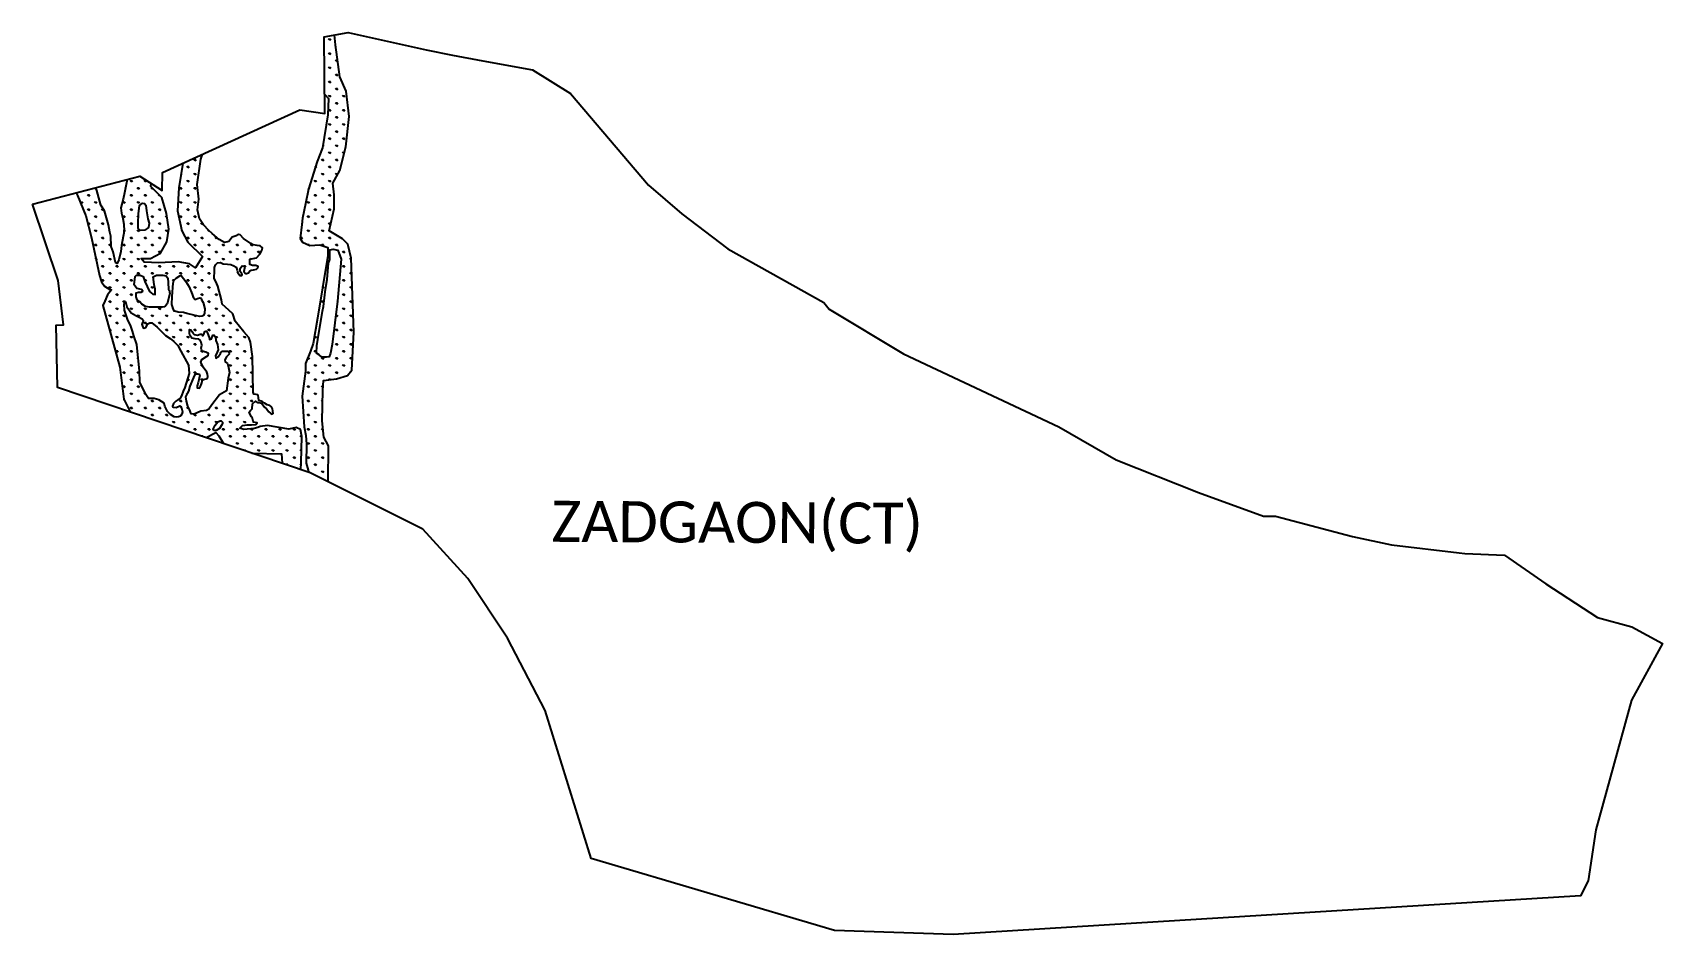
# Model space of a CAD drawing. Header units: metres. Extents: x 317346 to 321476, y 1879798 to 1882083.
import ezdxf

# ---------------------------------------------------------------- set-up
doc = ezdxf.new("R2010")
doc.units = ezdxf.units.M
doc.layers.add('MANGROOVE BUFFER ZONE', color=120, linetype='Continuous')
doc.layers.add('VILLAGE NAME', color=250, linetype='Continuous')
doc.styles.get("Standard").update_dxf_attribs({"font": 'simplex.shx'})

msp = doc.modelspace()

# ---------------------------------------------------------------- hatches: boundary and pattern name
at = {"layer": 'MANGROOVE BUFFER ZONE'}
h = msp.add_hatch(dxfattribs=at)
h.set_pattern_fill('GRASS', color=256)
h.paths.add_polyline_path([(318159.5, 1881324.4), (318152.7, 1881512), (318144.5, 1881547.2), (318131, 1881560.6), (318096.9, 1881581), (318109.5, 1881637.3), (318109.8, 1881672.2), (318106, 1881701.8), (318124.4, 1881734.3), (318139.1, 1881794.1), (318147.8, 1881870.6), (318140.3, 1881935.1), (318124.5, 1881971.5), (318113.1, 1882052.2), (318110.7, 1882077.4), (318084, 1882072.6), (318085.8, 1881926.3), (318095.5, 1881916.7), (318094, 1881874.7), (318080.3, 1881791.6), (318066.8, 1881756.8), (318044.6, 1881686.9), (318036.7, 1881649.6), (318029.4, 1881613.5), (318027.9, 1881597.4), (318023.5, 1881561.7), (318029.2, 1881552.1), (318047.8, 1881543.9), (318073.8, 1881545.5), (318093.9, 1881538.6), (318093.4, 1881518.5), (318067.8, 1881360.2), (318056.5, 1881295.6), (318050, 1881276.6), (318036.9, 1881245), (318037, 1881225.8), (318028.9, 1881162.4), (318033.5, 1881084.3), (318038.3, 1881062.1), (318040, 1881040.5), (318038.9, 1880992.3), (318043.6, 1880974.6), (318043.4, 1880969.9), (318048.7, 1880968.1), (318094.2, 1880945.4), (318095.6, 1881036), (318083.8, 1881058.5), (318079.1, 1881099.3), (318080.9, 1881176.5), (318082.3, 1881202.1), (318115.5, 1881206.3), (318143.7, 1881214.8), (318154.2, 1881227.9)])
h.paths.add_polyline_path([(318100.4, 1881270.9), (318096.7, 1881261.9), (318090, 1881261.4), (318078.6, 1881261.2), (318071.3, 1881267.1), (318065.2, 1881271.3), (318065.6, 1881289.8), (318068.6, 1881305.5), (318080, 1881377.6), (318082.8, 1881389.1), (318088, 1881433), (318091.8, 1881458.2), (318095.4, 1881498.8), (318099, 1881508.3), (318098.8, 1881532.9), (318106.9, 1881534.7), (318119, 1881532.5), (318127.3, 1881509.4), (318117.9, 1881402.8), (318104.4, 1881293.2)], flags=16)
h.paths.add_polyline_path([(317858.6, 1881351.9), (317852.8, 1881370.4), (317842.9, 1881380.5), (317834.3, 1881387.8), (317826.3, 1881395), (317824.2, 1881406.7), (317814.7, 1881440.5), (317812, 1881447), (317805.3, 1881460.9), (317806.8, 1881479.7), (317806.6, 1881488.6), (317809.1, 1881494.8), (317814, 1881499.9), (317821.9, 1881501.1), (317828.6, 1881497.8), (317839.1, 1881496.8), (317847.6, 1881496.1), (317855.8, 1881492.6), (317861.6, 1881489.2), (317863.6, 1881481.7), (317865.3, 1881474.8), (317868.7, 1881470.3), (317870.4, 1881468.2), (317875.7, 1881468.3), (317876.9, 1881469.5), (317876.1, 1881471.9), (317871.6, 1881478.5), (317871.2, 1881486.1), (317873.3, 1881488.4), (317876.6, 1881492.1), (317881.8, 1881491.5), (317882.7, 1881486.6), (317881.1, 1881478.4), (317884.7, 1881473.2), (317887.5, 1881473.3), (317892.4, 1881474.5), (317896, 1881479.5), (317899, 1881481.8), (317905.7, 1881482.2), (317912.6, 1881484.2), (317916.3, 1881487), (317916.9, 1881491.1), (317911, 1881493.7), (317902.9, 1881493.7), (317896, 1881496), (317896, 1881502.2), (317895.9, 1881509.5), (317904.2, 1881510.9), (317912.9, 1881512.7), (317921.5, 1881522.3), (317926.6, 1881531.3), (317927.9, 1881538), (317922, 1881543.3), (317914.6, 1881544), (317904.6, 1881545.3), (317898.5, 1881548.9), (317880.2, 1881561.9), (317871.9, 1881570.8), (317866.9, 1881571.9), (317861.5, 1881568.7), (317851.5, 1881565.5), (317842.8, 1881554.3), (317831.9, 1881551.2), (317818.1, 1881559.1), (317800.5, 1881574.7), (317791.9, 1881581.7), (317778.3, 1881596.7), (317768.1, 1881611.7), (317763.5, 1881634.2), (317766.5, 1881661.4), (317762.3, 1881698.7), (317771.8, 1881762.6), (317776.4, 1881775.7), (317726.6, 1881753), (317715.8, 1881690.5), (317712.3, 1881631.5), (317723.9, 1881581.3), (317738.6, 1881552), (317776, 1881515.8), (317758.6, 1881487.2), (317743.3, 1881497.6), (317714.6, 1881503), (317665.7, 1881500), (317628.1, 1881501.6), (317620.4, 1881510.7), (317644.4, 1881510.9), (317669.4, 1881524.8), (317685.9, 1881553.4), (317690.9, 1881585.4), (317684.8, 1881624.9), (317672.8, 1881665.2), (317645.2, 1881693.5), (317645.9, 1881701.2), (317617.3, 1881719.4), (317585.4, 1881711), (317583.9, 1881707.3), (317578.1, 1881677.3), (317575, 1881661.7), (317569.1, 1881639.8), (317570.9, 1881625.6), (317574.6, 1881612.4), (317576.3, 1881597.9), (317577.5, 1881580.3), (317570.5, 1881544.1), (317569.1, 1881528.5), (317563.7, 1881507.7), (317559.5, 1881498.1), (317556, 1881500.7), (317549.7, 1881527.9), (317545, 1881541.1), (317543.6, 1881567.6), (317541.5, 1881577.7), (317538.1, 1881596.6), (317527.5, 1881631.4), (317518.5, 1881646.2), (317508.7, 1881683.3), (317505.8, 1881690.2), (317456, 1881677.2), (317459.5, 1881670.9), (317480.8, 1881618.8), (317494.6, 1881563.2), (317514.9, 1881468.3), (317520.3, 1881451.9), (317527.8, 1881440.5), (317541.1, 1881432.5), (317545.5, 1881431.8), (317535.7, 1881419.2), (317528.6, 1881402.8), (317523.9, 1881392.3), (317567, 1881235.9), (317576.5, 1881154.6), (317593, 1881122.2), (317785.1, 1881057.2), (317810.1, 1881070.5), (317817.5, 1881061.4), (317829.1, 1881042.4), (317900.9, 1881018.1), (317976, 1881015.7), (317978.1, 1880992), (318025.3, 1880976), (318025.9, 1880994.5), (318027.7, 1881059.7), (318024.6, 1881078.1), (318013.3, 1881082.4), (317995.1, 1881078.8), (317940.6, 1881087.9), (317922.6, 1881085.1), (317916.3, 1881083), (317907.4, 1881080.1), (317880.7, 1881077.8), (317870.6, 1881081.3), (317877.2, 1881087.7), (317888.9, 1881089.2), (317900.6, 1881089.7), (317911.3, 1881090.3), (317914.7, 1881094.3), (317905.4, 1881096.7), (317904.4, 1881099.2), (317901.7, 1881108.7), (317899.2, 1881111), (317894.1, 1881121.7), (317897.6, 1881125.9), (317902, 1881130.1), (317902.4, 1881142.9), (317910.7, 1881149.5), (317915.9, 1881146), (317918.7, 1881146), (317925.8, 1881144.4), (317929.1, 1881140.6), (317933.5, 1881134.7), (317938, 1881129.8), (317944, 1881122.4), (317949.3, 1881118.1), (317953, 1881116.6), (317955.1, 1881118.5), (317953.9, 1881125.3), (317953.5, 1881130.2), (317950.7, 1881134.9), (317946.7, 1881138.2), (317939.6, 1881139.8), (317932.9, 1881144.1), (317927.3, 1881148.8), (317918.7, 1881150.8), (317917.9, 1881158.6), (317916.8, 1881164), (317916, 1881165.5), (317912.2, 1881166.3), (317905.9, 1881167.2), (317904.5, 1881172.4), (317902.9, 1881262.6), (317897.4, 1881298.9), (317893.9, 1881310.9), (317880.6, 1881325.4)])
h.paths.add_polyline_path([(317743.2, 1881331.2), (317746.4, 1881330.1), (317750.4, 1881324.5), (317752.1, 1881320.9), (317754.7, 1881318.1), (317763.8, 1881316.5), (317766.1, 1881317.2), (317768, 1881318.6), (317770.1, 1881319.4), (317772.8, 1881319.5), (317774.9, 1881317.2), (317776.1, 1881314.7), (317779.6, 1881318.9), (317782.4, 1881326.3), (317784.6, 1881327.2), (317786.3, 1881326.7), (317788.7, 1881321.9), (317792.8, 1881310.7), (317794, 1881306.1), (317798.9, 1881307.6), (317801.9, 1881316.6), (317806, 1881316.9), (317808.6, 1881311.9), (317809.8, 1881303.3), (317814.5, 1881292.7), (317816, 1881279.3), (317813.5, 1881274), (317808.8, 1881264.1), (317810, 1881259.6), (317811.6, 1881258.1), (317815.9, 1881261.7), (317821.3, 1881269.9), (317822.9, 1881272.9), (317826.9, 1881275.9), (317840.2, 1881275.9), (317842.6, 1881273.6), (317843.7, 1881268.5), (317836.5, 1881261.9), (317832.5, 1881254.5), (317833.1, 1881248.8), (317839.2, 1881244.8), (317841.8, 1881234.9), (317844.1, 1881221.8), (317841.1, 1881207.7), (317836.6, 1881175.5), (317818.8, 1881165.3), (317799.4, 1881140.2), (317791.7, 1881129.5), (317785.8, 1881125.5), (317771.5, 1881124.5), (317755, 1881116.9), (317747.6, 1881117.6), (317743.3, 1881128.6), (317739.2, 1881136.6), (317735.9, 1881149.7), (317733.8, 1881160.7), (317737.9, 1881168.8), (317741.4, 1881175), (317745.2, 1881187.6), (317754.3, 1881209.4), (317758.6, 1881219.1), (317764.6, 1881218.4), (317767.5, 1881217.6), (317768.1, 1881216), (317769.2, 1881213.3), (317768.8, 1881211.7), (317766.6, 1881203.4), (317765, 1881196.8), (317762.9, 1881188.4), (317762.5, 1881183.2), (317768, 1881182.5), (317770.7, 1881187.4), (317773, 1881190.8), (317774, 1881196.1), (317776, 1881203.4), (317778.2, 1881204.8), (317785.6, 1881205.9), (317788.8, 1881208), (317789.3, 1881211.6), (317788.7, 1881218.2), (317787, 1881223), (317777.9, 1881235.4), (317771.9, 1881248), (317774.4, 1881255.4), (317785.9, 1881262.3), (317790.1, 1881265.5), (317790.9, 1881270.4), (317784.2, 1881273.7), (317775.4, 1881276.2), (317773.4, 1881280.1), (317773.1, 1881284.1), (317774.4, 1881291.5), (317773, 1881298.9), (317769.8, 1881304.5), (317766.5, 1881306.4), (317757.8, 1881307.3), (317749.3, 1881309.4), (317743.9, 1881316.4), (317742.8, 1881322)], flags=16)
h.paths.add_polyline_path([(317703.2, 1881300.9), (317713.6, 1881290.6), (317721, 1881276.4), (317740.9, 1881241), (317742.6, 1881219.7), (317731.4, 1881184.3), (317726.7, 1881175.1), (317723, 1881162.9), (317719.8, 1881157.3), (317713.9, 1881153.3), (317708.5, 1881149.3), (317703, 1881143.9), (317700.1, 1881137.1), (317701.8, 1881134.7), (317709.1, 1881133.3), (317718.4, 1881137.6), (317720.2, 1881136.6), (317723.2, 1881132.7), (317725.2, 1881122.1), (317723.8, 1881116.7), (317720.6, 1881111.8), (317715.5, 1881110.2), (317709.3, 1881108.9), (317704.3, 1881110), (317695.1, 1881115.6), (317687.2, 1881123.7), (317680.5, 1881137), (317678.8, 1881144.3), (317665, 1881153.3), (317653.8, 1881156.6), (317639.6, 1881156.6), (317632.3, 1881166.2), (317617.6, 1881197.3), (317616.4, 1881226.4), (317610.6, 1881283.8), (317609.7, 1881292.7), (317602.3, 1881315.3), (317598.4, 1881326.9), (317593.8, 1881342.3), (317587.2, 1881355), (317578.4, 1881380.5), (317577.4, 1881395.5), (317581.1, 1881401.9), (317584.4, 1881388.5), (317595.5, 1881373), (317607.4, 1881366.7), (317613.6, 1881363.2), (317623.6, 1881358.3), (317625.7, 1881354.4), (317624.9, 1881348.9), (317622.4, 1881344.8), (317624.4, 1881339.4), (317625.5, 1881335.5), (317628.6, 1881334.1), (317632.3, 1881336.5), (317637.3, 1881345.7), (317642.6, 1881348.2), (317647.8, 1881348.2), (317661.3, 1881337.1), (317671, 1881326.5), (317682.7, 1881316.1), (317694.5, 1881308.2)], flags=16)
h.paths.add_polyline_path([(317714.6, 1881375.2), (317705.7, 1881377.2), (317703.9, 1881377.4), (317700.6, 1881386.7), (317698.6, 1881394.3), (317698.9, 1881414.4), (317701.8, 1881448.4), (317703.2, 1881455.3), (317709.6, 1881461.3), (317718.3, 1881466.7), (317722.1, 1881468.2), (317733.7, 1881452.6), (317742.6, 1881439.4), (317750.1, 1881421), (317752.8, 1881413.2), (317757.3, 1881407.2), (317759.5, 1881408.1), (317763.6, 1881409.9), (317769, 1881411.6), (317772.4, 1881410.4), (317773.5, 1881406.7), (317777.5, 1881399.5), (317781.8, 1881383.9), (317781.2, 1881372.4), (317778.3, 1881366.4), (317775.1, 1881364.9), (317769.2, 1881364.4), (317754.2, 1881367.1), (317736.7, 1881371.6), (317727.5, 1881373.9)], flags=16)
h.paths.add_polyline_path([(317680.9, 1881388.5), (317674.9, 1881388.1), (317641.9, 1881388), (317631.6, 1881389.6), (317622.1, 1881395.2), (317616.3, 1881402.1), (317610.9, 1881406.5), (317607.9, 1881414.2), (317608.3, 1881424.4), (317614.1, 1881425.9), (317620.9, 1881425.8), (317624.6, 1881428.5), (317621.9, 1881432.8), (317609.6, 1881434.6), (317603, 1881444.1), (317605.2, 1881465.7), (317609.1, 1881468.4), (317618.3, 1881469), (317625.6, 1881465.1), (317630, 1881452.5), (317642.1, 1881427.3), (317650.5, 1881420.5), (317656.3, 1881420), (317656.1, 1881433.8), (317653.7, 1881444.4), (317652.5, 1881452), (317651.4, 1881464.6), (317659.2, 1881469.2), (317675.5, 1881469.1), (317684.4, 1881467), (317688.2, 1881460.9), (317689.1, 1881450), (317689.7, 1881432.8), (317691.5, 1881431.6), (317692.9, 1881422.6), (317686.6, 1881396.3)], flags=16)
h.paths.add_polyline_path([(317821.2, 1881099.5), (317823.4, 1881099.9), (317826.4, 1881096.3), (317826.4, 1881093.9), (317824.7, 1881089.9), (317819.1, 1881080.1), (317811.1, 1881074.9), (317806.3, 1881075), (317802.7, 1881078.1), (317808.3, 1881089.1), (317814.9, 1881096.8)], flags=16)
h.paths.add_polyline_path([(317630.1, 1881582.6), (317618.5, 1881581.7), (317613, 1881587.4), (317612.8, 1881600.9), (317613.8, 1881624.2), (317616.2, 1881645.7), (317623.8, 1881651), (317629.1, 1881650.6), (317632.8, 1881646.6), (317634, 1881631.8), (317637.8, 1881611.5), (317641, 1881600.4), (317639.1, 1881589.8)], flags=16)

# ---------------------------------------------------------------- linework, layer by layer
at = {"color": 3, "flags": 128}
msp.add_lwpolyline([(317345.5, 1881648.3), (317617.3, 1881719.4), (317674, 1881683.5), (317674.4, 1881729.2), (318022.4, 1881887.9), (318086.3, 1881878.8), (318084, 1882072.6), (318144.8, 1882083.5), (318343, 1882040.1), (318409.2, 1882026.5), (318486.7, 1882012.3), (318612, 1881989.3), (318708.6, 1881929), (318906, 1881697), (318990.8, 1881623.8), (319106.9, 1881535.5), (319351, 1881399.3), (319363.9, 1881382.3), (319552.6, 1881269.7), (319946.3, 1881084.4), (320091, 1881000.8), (320300, 1880917.9), (320464.9, 1880858.5), (320495.4, 1880857.9), (320690, 1880806.8), (320789.2, 1880785.7), (320960.7, 1880765.5), (320975.3, 1880763.8), (321075.1, 1880758.9), (321179.9, 1880686.2), (321311.4, 1880601.7), (321398, 1880577.8), (321475.6, 1880535.8), (321397.4, 1880392.1), (321316.3, 1880097.1), (321307, 1880063.5), (321287.5, 1879933.7), (321268.2, 1879896), (320129.4, 1879826), (319678.6, 1879798.2), (319377.4, 1879808), (318761, 1879990.7), (318644.7, 1880366), (318548.8, 1880549.1), (318448.2, 1880700.4), (318334.5, 1880825.1), (318048.7, 1880968.1), (317408.9, 1881184.4), (317405.4, 1881342), (317424, 1881343), (317409.9, 1881455.6), (317345.5, 1881648.3)], dxfattribs=at)
at = {"layer": 'MANGROOVE BUFFER ZONE', "flags": 128}
for points in [[(318094.2, 1880945.4), (318095.6, 1881036), (318083.8, 1881058.5), (318079.1, 1881099.3), (318080.9, 1881176.5), (318082.3, 1881202.1), (318115.5, 1881206.3), (318143.7, 1881214.8), (318154.2, 1881227.9), (318159.5, 1881324.4), (318152.7, 1881512), (318144.5, 1881547.2), (318131, 1881560.6), (318096.9, 1881581), (318109.5, 1881637.3), (318109.8, 1881672.2), (318106, 1881701.8), (318124.4, 1881734.3), (318139.1, 1881794.1), (318147.8, 1881870.6), (318140.3, 1881935.1), (318124.5, 1881971.5), (318113.1, 1882052.2), (318110.7, 1882077.4)], [(318085.8, 1881926.3), (318095.5, 1881916.7), (318094, 1881874.7), (318080.3, 1881791.6), (318066.8, 1881756.8), (318044.6, 1881686.9), (318036.7, 1881649.6), (318029.4, 1881613.5), (318027.9, 1881597.4), (318023.5, 1881561.7), (318029.2, 1881552.1), (318047.8, 1881543.9), (318073.8, 1881545.5), (318093.9, 1881538.6), (318093.4, 1881518.5), (318067.8, 1881360.2), (318056.5, 1881295.6), (318050, 1881276.6), (318036.9, 1881245), (318037, 1881225.8), (318028.9, 1881162.4), (318033.5, 1881084.3), (318038.3, 1881062.1), (318040, 1881040.5), (318038.9, 1880992.3), (318043.6, 1880974.6), (318043.4, 1880969.9)], [(317726.6, 1881753), (317715.8, 1881690.5), (317712.3, 1881631.5), (317723.9, 1881581.3), (317738.6, 1881552), (317776, 1881515.8), (317758.6, 1881487.2), (317743.3, 1881497.6), (317714.6, 1881503), (317665.7, 1881500), (317628.1, 1881501.6), (317620.4, 1881510.7), (317644.4, 1881510.9), (317669.4, 1881524.8), (317685.9, 1881553.4), (317690.9, 1881585.4), (317684.8, 1881624.9), (317672.8, 1881665.2), (317645.2, 1881693.5), (317645.9, 1881701.2)], [(318025.3, 1880976), (318025.9, 1880994.5), (318027.7, 1881059.7), (318024.6, 1881078.1), (318013.3, 1881082.4), (317995.1, 1881078.8), (317940.6, 1881087.9), (317922.6, 1881085.1), (317916.3, 1881083), (317907.4, 1881080.1), (317880.7, 1881077.8), (317870.6, 1881081.3), (317877.2, 1881087.7), (317888.9, 1881089.2), (317900.6, 1881089.7), (317911.3, 1881090.3), (317914.7, 1881094.3), (317905.4, 1881096.7), (317904.4, 1881099.2), (317901.7, 1881108.7), (317899.2, 1881111), (317894.1, 1881121.7), (317897.6, 1881125.9), (317902, 1881130.1), (317902.4, 1881142.9), (317910.7, 1881149.5), (317915.9, 1881146), (317918.7, 1881146), (317925.8, 1881144.4), (317929.1, 1881140.6), (317933.5, 1881134.7), (317938, 1881129.8), (317944, 1881122.4), (317949.3, 1881118.1), (317953, 1881116.6), (317955.1, 1881118.5), (317953.9, 1881125.3), (317953.5, 1881130.2), (317950.7, 1881134.9), (317946.7, 1881138.2), (317939.6, 1881139.8), (317932.9, 1881144.1), (317927.3, 1881148.8), (317918.7, 1881150.8), (317917.9, 1881158.6), (317916.8, 1881164), (317916, 1881165.5), (317912.2, 1881166.3), (317905.9, 1881167.2), (317904.5, 1881172.4), (317902.9, 1881262.6), (317897.4, 1881298.9), (317893.9, 1881310.9), (317880.6, 1881325.4), (317858.6, 1881351.9), (317852.8, 1881370.4), (317842.9, 1881380.5), (317834.3, 1881387.8), (317826.3, 1881395), (317824.2, 1881406.7), (317814.7, 1881440.5), (317812, 1881447), (317805.3, 1881460.9), (317806.8, 1881479.7), (317806.6, 1881488.6), (317809.1, 1881494.8), (317814, 1881499.9), (317821.9, 1881501.1), (317828.6, 1881497.8), (317839.1, 1881496.8), (317847.6, 1881496.1), (317855.8, 1881492.6), (317861.6, 1881489.2), (317863.6, 1881481.7), (317865.3, 1881474.8), (317868.7, 1881470.3), (317870.4, 1881468.2), (317875.7, 1881468.3), (317876.9, 1881469.5), (317876.1, 1881471.9), (317871.6, 1881478.5), (317871.2, 1881486.1), (317873.3, 1881488.4), (317876.6, 1881492.1), (317881.8, 1881491.5), (317882.7, 1881486.6), (317881.1, 1881478.4), (317884.7, 1881473.2), (317887.5, 1881473.3), (317892.4, 1881474.5), (317896, 1881479.5), (317899, 1881481.8), (317905.7, 1881482.2), (317912.6, 1881484.2), (317916.3, 1881487), (317916.9, 1881491.1), (317911, 1881493.7), (317902.9, 1881493.7), (317896, 1881496), (317896, 1881502.2), (317895.9, 1881509.5), (317904.2, 1881510.9), (317912.9, 1881512.7), (317921.5, 1881522.3), (317926.6, 1881531.3), (317927.9, 1881538), (317922, 1881543.3), (317914.6, 1881544), (317904.6, 1881545.3), (317898.5, 1881548.9), (317880.2, 1881561.9), (317871.9, 1881570.8), (317866.9, 1881571.9), (317861.5, 1881568.7), (317851.5, 1881565.5), (317842.8, 1881554.3), (317831.9, 1881551.2), (317818.1, 1881559.1), (317800.5, 1881574.7), (317791.9, 1881581.7), (317778.3, 1881596.7), (317768.1, 1881611.7), (317763.5, 1881634.2), (317766.5, 1881661.4), (317762.3, 1881698.7), (317771.8, 1881762.6), (317776.4, 1881775.7)], [(317585.4, 1881711), (317583.9, 1881707.3), (317578.1, 1881677.3), (317575, 1881661.7), (317569.1, 1881639.8), (317570.9, 1881625.6), (317574.6, 1881612.4), (317576.3, 1881597.9), (317577.5, 1881580.3), (317570.5, 1881544.1), (317569.1, 1881528.5), (317563.7, 1881507.7), (317559.5, 1881498.1), (317556, 1881500.7), (317549.7, 1881527.9), (317545, 1881541.1), (317543.6, 1881567.6), (317541.5, 1881577.7), (317538.1, 1881596.6), (317527.5, 1881631.4), (317518.5, 1881646.2), (317508.7, 1881683.3), (317505.8, 1881690.2)], [(317456, 1881677.2), (317459.5, 1881670.9), (317480.8, 1881618.8), (317494.6, 1881563.2), (317514.9, 1881468.3), (317520.3, 1881451.9), (317527.8, 1881440.5), (317541.1, 1881432.5), (317545.5, 1881431.8), (317535.7, 1881419.2), (317528.6, 1881402.8), (317523.9, 1881392.3), (317567, 1881235.9), (317576.5, 1881154.6), (317593, 1881122.2)], [(317785.1, 1881057.2), (317810.1, 1881070.5), (317817.5, 1881061.4), (317829.1, 1881042.4)], [(317900.9, 1881018.1), (317976, 1881015.7), (317978.1, 1880992)]]:
    msp.add_lwpolyline(points, dxfattribs=at)
for points in [[(317630.1, 1881582.6), (317618.5, 1881581.7), (317613, 1881587.4), (317612.8, 1881600.9), (317613.8, 1881624.2), (317616.2, 1881645.7), (317623.8, 1881651), (317629.1, 1881650.6), (317632.8, 1881646.6), (317634, 1881631.8), (317637.8, 1881611.5), (317641, 1881600.4), (317639.1, 1881589.8)], [(318078.6, 1881261.2), (318071.3, 1881267.1), (318065.2, 1881271.3), (318065.6, 1881289.8), (318068.6, 1881305.5), (318080, 1881377.6), (318082.8, 1881389.1), (318088, 1881433), (318091.8, 1881458.2), (318095.4, 1881498.8), (318099, 1881508.3), (318098.8, 1881532.9), (318106.9, 1881534.7), (318119, 1881532.5), (318127.3, 1881509.4), (318117.9, 1881402.8), (318104.4, 1881293.2), (318100.4, 1881270.9), (318096.7, 1881261.9), (318090, 1881261.4)], [(317680.9, 1881388.5), (317674.9, 1881388.1), (317641.9, 1881388), (317631.6, 1881389.6), (317622.1, 1881395.2), (317616.3, 1881402.1), (317610.9, 1881406.5), (317607.9, 1881414.2), (317608.3, 1881424.4), (317614.1, 1881425.9), (317620.9, 1881425.8), (317624.6, 1881428.5), (317621.9, 1881432.8), (317609.6, 1881434.6), (317603, 1881444.1), (317605.2, 1881465.7), (317609.1, 1881468.4), (317618.3, 1881469), (317625.6, 1881465.1), (317630, 1881452.5), (317642.1, 1881427.3), (317650.5, 1881420.5), (317656.3, 1881420), (317656.1, 1881433.8), (317653.7, 1881444.4), (317652.5, 1881452), (317651.4, 1881464.6), (317659.2, 1881469.2), (317675.5, 1881469.1), (317684.4, 1881467), (317688.2, 1881460.9), (317689.1, 1881450), (317689.7, 1881432.8), (317691.5, 1881431.6), (317692.9, 1881422.6), (317686.6, 1881396.3)], [(317769.2, 1881364.4), (317754.2, 1881367.1), (317736.7, 1881371.6), (317727.5, 1881373.9), (317714.6, 1881375.2), (317705.7, 1881377.2), (317703.9, 1881377.4), (317700.6, 1881386.7), (317698.6, 1881394.3), (317698.9, 1881414.4), (317701.8, 1881448.4), (317703.2, 1881455.3), (317709.6, 1881461.3), (317718.3, 1881466.7), (317722.1, 1881468.2), (317733.7, 1881452.6), (317742.6, 1881439.4), (317750.1, 1881421), (317752.8, 1881413.2), (317757.3, 1881407.2), (317759.5, 1881408.1), (317763.6, 1881409.9), (317769, 1881411.6), (317772.4, 1881410.4), (317773.5, 1881406.7), (317777.5, 1881399.5), (317781.8, 1881383.9), (317781.2, 1881372.4), (317778.3, 1881366.4), (317775.1, 1881364.9)], [(317709.3, 1881108.9), (317704.3, 1881110), (317695.1, 1881115.6), (317687.2, 1881123.7), (317680.5, 1881137), (317678.8, 1881144.3), (317665, 1881153.3), (317653.8, 1881156.6), (317639.6, 1881156.6), (317632.3, 1881166.2), (317617.6, 1881197.3), (317616.4, 1881226.4), (317610.6, 1881283.8), (317609.7, 1881292.7), (317602.3, 1881315.3), (317598.4, 1881326.9), (317593.8, 1881342.3), (317587.2, 1881355), (317578.4, 1881380.5), (317577.4, 1881395.5), (317581.1, 1881401.9), (317584.4, 1881388.5), (317595.5, 1881373), (317607.4, 1881366.7), (317613.6, 1881363.2), (317623.6, 1881358.3), (317625.7, 1881354.4), (317624.9, 1881348.9), (317622.4, 1881344.8), (317624.4, 1881339.4), (317625.5, 1881335.5), (317628.6, 1881334.1), (317632.3, 1881336.5), (317637.3, 1881345.7), (317642.6, 1881348.2), (317647.8, 1881348.2), (317661.3, 1881337.1), (317671, 1881326.5), (317682.7, 1881316.1), (317694.5, 1881308.2), (317703.2, 1881300.9), (317713.6, 1881290.6), (317721, 1881276.4), (317740.9, 1881241), (317742.6, 1881219.7), (317731.4, 1881184.3), (317726.7, 1881175.1), (317723, 1881162.9), (317719.8, 1881157.3), (317713.9, 1881153.3), (317708.5, 1881149.3), (317703, 1881143.9), (317700.1, 1881137.1), (317701.8, 1881134.7), (317709.1, 1881133.3), (317718.4, 1881137.6), (317720.2, 1881136.6), (317723.2, 1881132.7), (317725.2, 1881122.1), (317723.8, 1881116.7), (317720.6, 1881111.8), (317715.5, 1881110.2)], [(317755, 1881116.9), (317747.6, 1881117.6), (317743.3, 1881128.6), (317739.2, 1881136.6), (317735.9, 1881149.7), (317733.8, 1881160.7), (317737.9, 1881168.8), (317741.4, 1881175), (317745.2, 1881187.6), (317754.3, 1881209.4), (317758.6, 1881219.1), (317764.6, 1881218.4), (317767.5, 1881217.6), (317768.1, 1881216), (317769.2, 1881213.3), (317768.8, 1881211.7), (317766.6, 1881203.4), (317765, 1881196.8), (317762.9, 1881188.4), (317762.5, 1881183.2), (317768, 1881182.5), (317770.7, 1881187.4), (317773, 1881190.8), (317774, 1881196.1), (317776, 1881203.4), (317778.2, 1881204.8), (317785.6, 1881205.9), (317788.8, 1881208), (317789.3, 1881211.6), (317788.7, 1881218.2), (317787, 1881223), (317777.9, 1881235.4), (317771.9, 1881248), (317774.4, 1881255.4), (317785.9, 1881262.3), (317790.1, 1881265.5), (317790.9, 1881270.4), (317784.2, 1881273.7), (317775.4, 1881276.2), (317773.4, 1881280.1), (317773.1, 1881284.1), (317774.4, 1881291.5), (317773, 1881298.9), (317769.8, 1881304.5), (317766.5, 1881306.4), (317757.8, 1881307.3), (317749.3, 1881309.4), (317743.9, 1881316.4), (317742.8, 1881322), (317743.2, 1881331.2), (317746.4, 1881330.1), (317750.4, 1881324.5), (317752.1, 1881320.9), (317754.7, 1881318.1), (317763.8, 1881316.5), (317766.1, 1881317.2), (317768, 1881318.6), (317770.1, 1881319.4), (317772.2, 1881319.5), (317773.2, 1881319), (317774.9, 1881317.2), (317776.1, 1881314.7), (317779.6, 1881318.9), (317782.4, 1881326.3), (317784.6, 1881327.2), (317786.3, 1881326.7), (317788.7, 1881321.9), (317792.8, 1881310.7), (317794, 1881306.1), (317798.9, 1881307.6), (317801.9, 1881316.6), (317806, 1881316.9), (317808.6, 1881311.9), (317809.8, 1881303.3), (317814.5, 1881292.7), (317816, 1881279.3), (317813.5, 1881274), (317808.8, 1881264.1), (317810, 1881259.6), (317811.6, 1881258.1), (317815.9, 1881261.7), (317821.3, 1881269.9), (317822.9, 1881272.9), (317826.9, 1881275.9), (317840.2, 1881275.9), (317842.6, 1881273.6), (317843.7, 1881268.5), (317836.5, 1881261.9), (317832.5, 1881254.5), (317833.1, 1881248.8), (317839.2, 1881244.8), (317841.8, 1881234.9), (317844.1, 1881221.8), (317841.1, 1881207.7), (317836.6, 1881175.5), (317818.8, 1881165.3), (317799.4, 1881140.2), (317791.7, 1881129.5), (317785.8, 1881125.5), (317771.5, 1881124.5)], [(317811.1, 1881074.9), (317806.3, 1881075), (317803.2, 1881077.7), (317802.9, 1881078.4), (317808.3, 1881089.1), (317814.9, 1881096.8), (317821.2, 1881099.5), (317823.4, 1881099.9), (317826.4, 1881096.3), (317826.4, 1881093.9), (317824.7, 1881089.9), (317819.1, 1881080.1)]]:
    msp.add_lwpolyline(points, close=True, dxfattribs=at)

# ---------------------------------------------------------------- texts
at = {"layer": 'VILLAGE NAME', "insert": (318660.5, 1880897.2), "char_height": 104.042, "attachment_point": 1, "rotation": 359.6762}
msp.add_mtext_dynamic_manual_height_columns('{\\fCalibri|b0|i0|c0|p34;ZADGAON(CT)} ', width=1732.91, gutter_width=520.2, heights=[0], dxfattribs=at)

doc.saveas('drawing.dxf')
